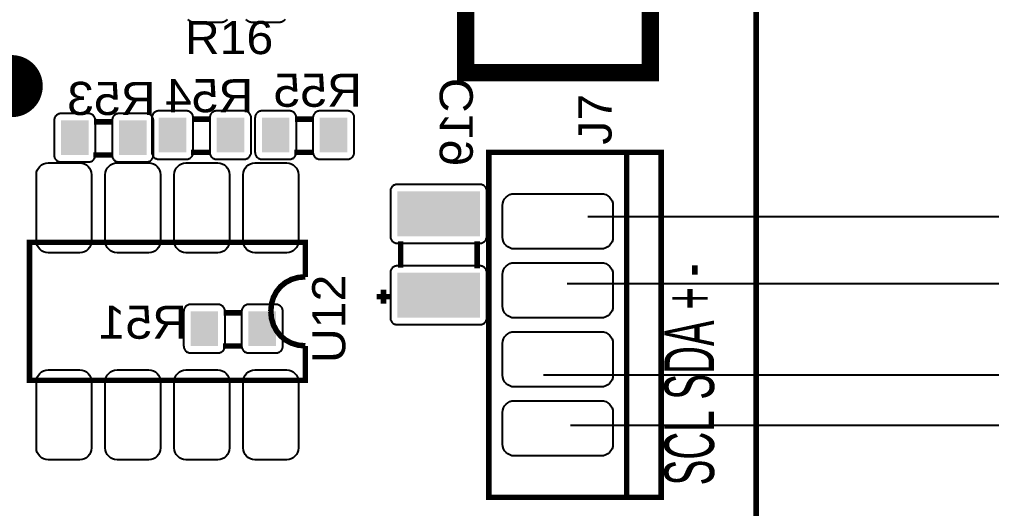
# Model space of a CAD drawing. Header units: inches. Extents: x 18.7 to 39.4, y 4.3 to 20.5.
# Drawn here: x 34.738 to 36.853, y 12.969 to 14.032 of the extents above; entities that cross this region are included whole.
import ezdxf

# ---------------------------------------------------------------- set-up
doc = ezdxf.new("R2010")
doc.units = ezdxf.units.IN
doc.header["$MEASUREMENT"] = 0
doc.layers.add('WIRES', color=7, linetype='Continuous')
doc.styles.get("Standard").update_dxf_attribs({"font": 'arial.ttf'})

# ---------------------------------------------------------------- blocks, each defined once
blk = doc.blocks.new('RPAD')
blk.add_trace([(-0.5, -0.5), (-0.5, 0.5), (0.5, -0.5), (0.5, 0.5)])
blk = doc.blocks.new('EPAD')
at = {"const_width": 0.5}
blk.add_lwpolyline([(-0.25, 0, 1), (0.25, 0, 1)], format="xyb", close=True, dxfattribs=at)
blk = doc.blocks.new('NextionControl')
for points, const_width in [([(42.4411, 8.1801), (49.3033, 8.1801), (49.3033, 15.503), (42.4411, 15.503), (42.4411, 8.1801)], 0.012), ([(42.4411, 8.1801), (49.3033, 8.1801), (49.3033, 15.503), (42.4411, 15.503), (42.4411, 8.1801)], 0.012), ([(42.4411, 8.1801), (49.3033, 8.1801), (49.3033, 15.503), (42.4411, 15.503), (42.4411, 8.1801)], 0.012), ([(48.6714, 12.5266), (49.073, 12.5266), (49.073, 13.1585), (48.6714, 13.1585), (48.6714, 12.5266)], 0.0375), ([(48.6714, 12.5266), (49.073, 12.5266), (49.073, 13.1585), (48.6714, 13.1585), (48.6714, 12.5266)], 0.0375), ([(48.6714, 12.5266), (49.073, 12.5266), (49.073, 13.1585), (48.6714, 13.1585), (48.6714, 12.5266)], 0.0375), ([(47.9035, 12.4194), (47.863, 12.4194)], 0.012), ([(47.9035, 12.4194), (47.863, 12.4194)], 0.012), ([(47.9035, 12.4194), (47.863, 12.4194)], 0.012), ([(48.1161, 12.4253), (48.0756, 12.4253)], 0.012), ([(48.1161, 12.4253), (48.0756, 12.4253)], 0.012), ([(48.1161, 12.4253), (48.0756, 12.4253)], 0.012), ([(48.3405, 12.4253), (48.3, 12.4253)], 0.012), ([(48.3405, 12.4253), (48.3, 12.4253)], 0.012), ([(48.3405, 12.4253), (48.3, 12.4253)], 0.012), ([(47.9035, 12.3474), (47.8615, 12.3474)], 0.012), ([(47.9035, 12.3474), (47.8615, 12.3474)], 0.012), ([(47.9035, 12.3474), (47.8615, 12.3474)], 0.012), ([(48.1161, 12.3533), (48.0741, 12.3533)], 0.012), ([(48.1161, 12.3533), (48.0741, 12.3533)], 0.012), ([(48.1161, 12.3533), (48.0741, 12.3533)], 0.012), ([(48.3405, 12.3533), (48.2985, 12.3533)], 0.012), ([(48.3405, 12.3533), (48.2985, 12.3533)], 0.012), ([(48.3405, 12.3533), (48.2985, 12.3533)], 0.012), ([(48.7216, 11.6032), (49.0966, 11.6032), (49.0966, 12.3532), (48.7216, 12.3532), (48.7216, 11.6032)], 0.012), ([(48.7216, 11.6032), (49.0966, 11.6032), (49.0966, 12.3532), (48.7216, 12.3532), (48.7216, 11.6032)], 0.012), ([(48.7216, 11.6032), (49.0966, 11.6032), (49.0966, 12.3532), (48.7216, 12.3532), (48.7216, 11.6032)], 0.012), ([(49.0216, 12.3532), (49.0216, 11.6032)], 0.012), ([(49.0216, 12.3532), (49.0216, 11.6032)], 0.012), ([(49.0216, 12.3532), (49.0216, 11.6032)], 0.012), ([(48.3224, 11.9325), (48.3224, 11.8575), (47.7224, 11.8575), (47.7224, 12.1575), (48.3224, 12.1575), (48.3224, 12.0825)], 0.012), ([(48.3224, 11.9325), (48.3224, 11.8575), (47.7224, 11.8575), (47.7224, 12.1575), (48.3224, 12.1575), (48.3224, 12.0825)], 0.012), ([(48.3224, 11.9325), (48.3224, 11.8575), (47.7224, 11.8575), (47.7224, 12.1575), (48.3224, 12.1575), (48.3224, 12.0825)], 0.012), ([(48.5299, 12.1595), (48.5299, 12.1025)], 0.012), ([(48.5299, 12.1595), (48.5299, 12.1025)], 0.012), ([(48.5299, 12.1595), (48.5299, 12.1025)], 0.012), ([(48.6964, 12.1595), (48.6964, 12.101)], 0.012), ([(48.6964, 12.1595), (48.6964, 12.101)], 0.012), ([(48.6964, 12.1595), (48.6964, 12.101)], 0.012), ([(48.2474, 12.0075), (48.2488, 12.0232), (48.253, 12.0376), (48.2597, 12.0503), (48.2686, 12.0613), (48.2795, 12.0702), (48.2923, 12.0769), (48.3067, 12.0811), (48.3224, 12.0825)], 0.012), ([(48.2474, 12.0075), (48.2488, 12.0232), (48.253, 12.0376), (48.2597, 12.0503), (48.2686, 12.0613), (48.2795, 12.0702), (48.2923, 12.0769), (48.3067, 12.0811), (48.3224, 12.0825)], 0.012), ([(48.2474, 12.0075), (48.2488, 12.0232), (48.253, 12.0376), (48.2597, 12.0503), (48.2686, 12.0613), (48.2795, 12.0702), (48.2923, 12.0769), (48.3067, 12.0811), (48.3224, 12.0825)], 0.012), ([(48.4924, 12.0545), (48.4924, 12.0245)], 0.012), ([(48.4924, 12.0545), (48.4924, 12.0245)], 0.012), ([(48.4924, 12.0545), (48.4924, 12.0245)], 0.012), ([(48.5074, 12.0395), (48.4774, 12.0395)], 0.012), ([(48.5074, 12.0395), (48.4774, 12.0395)], 0.012), ([(48.5074, 12.0395), (48.4774, 12.0395)], 0.012), ([(48.2474, 12.0075), (48.2488, 11.9922), (48.253, 11.9781), (48.2597, 11.9653), (48.2686, 11.9542), (48.2795, 11.9451), (48.2923, 11.9383), (48.3067, 11.934), (48.3224, 11.9325)], 0.012), ([(48.2474, 12.0075), (48.2488, 11.9922), (48.253, 11.9781), (48.2597, 11.9653), (48.2686, 11.9542), (48.2795, 11.9451), (48.2923, 11.9383), (48.3067, 11.934), (48.3224, 11.9325)], 0.012), ([(48.2474, 12.0075), (48.2488, 11.9922), (48.253, 11.9781), (48.2597, 11.9653), (48.2686, 11.9542), (48.2795, 11.9451), (48.2923, 11.9383), (48.3067, 11.934), (48.3224, 11.9325)], 0.012), ([(48.1853, 12.0043), (48.1448, 12.0043)], 0.012), ([(48.1853, 12.0043), (48.1448, 12.0043)], 0.012), ([(48.1853, 12.0043), (48.1448, 12.0043)], 0.012), ([(48.1853, 11.9323), (48.1433, 11.9323)], 0.012), ([(48.1853, 11.9323), (48.1433, 11.9323)], 0.012), ([(48.1853, 11.9323), (48.1433, 11.9323)], 0.012)]:
    blk.add_lwpolyline(points, dxfattribs=dict(const_width=const_width))
for points in [[(48.1525, 12.6422), (48.1517, 12.641), (48.1507, 12.6399), (48.1496, 12.639), (48.1485, 12.6381), (48.1473, 12.6374), (48.1459, 12.6368), (48.1446, 12.6363), (48.1431, 12.6359), (48.1416, 12.6357), (48.14, 12.6356), (48.14, 12.6356), (48.08, 12.6356), (48.0785, 12.6357), (48.077, 12.6359), (48.0755, 12.6363), (48.0741, 12.6368), (48.0728, 12.6374), (48.0716, 12.6381), (48.0704, 12.639), (48.0694, 12.6399), (48.0684, 12.641), (48.0676, 12.6422)], [(48.2785, 12.6422), (48.2777, 12.641), (48.2767, 12.6399), (48.2756, 12.639), (48.2745, 12.6381), (48.2733, 12.6374), (48.2719, 12.6368), (48.2706, 12.6363), (48.2691, 12.6359), (48.2676, 12.6357), (48.266, 12.6356), (48.266, 12.6356), (48.206, 12.6356), (48.2045, 12.6357), (48.203, 12.6359), (48.2015, 12.6363), (48.2001, 12.6368), (48.1988, 12.6374), (48.1976, 12.6381), (48.1964, 12.639), (48.1954, 12.6399), (48.1944, 12.641), (48.1936, 12.6422)]]:
    blk.add_lwpolyline(points)
for points in [[(47.851, 12.4374), (47.791, 12.4374), (47.7895, 12.4373), (47.7879, 12.4371), (47.7865, 12.4367), (47.7851, 12.4362), (47.7838, 12.4356), (47.7826, 12.4348), (47.7814, 12.434), (47.7803, 12.433), (47.7794, 12.432), (47.7785, 12.4308), (47.7778, 12.4296), (47.7772, 12.4283), (47.7767, 12.4269), (47.7763, 12.4254), (47.7761, 12.4239), (47.776, 12.4224), (47.776, 12.3474), (47.7761, 12.3458), (47.7763, 12.3443), (47.7767, 12.3428), (47.7772, 12.3415), (47.7778, 12.3401), (47.7785, 12.3389), (47.7794, 12.3378), (47.7803, 12.3367), (47.7814, 12.3357), (47.7826, 12.3349), (47.7838, 12.3341), (47.7851, 12.3335), (47.7865, 12.333), (47.7879, 12.3327), (47.7895, 12.3324), (47.791, 12.3324), (47.851, 12.3324), (47.8526, 12.3324), (47.8541, 12.3327), (47.8555, 12.333), (47.8569, 12.3335), (47.8582, 12.3341), (47.8595, 12.3349), (47.8606, 12.3357), (47.8617, 12.3367), (47.8626, 12.3378), (47.8635, 12.3389), (47.8642, 12.3401), (47.8649, 12.3415), (47.8654, 12.3428), (47.8657, 12.3443), (47.8659, 12.3458), (47.866, 12.3474), (47.866, 12.4224), (47.8659, 12.4239), (47.8657, 12.4254), (47.8654, 12.4269), (47.8649, 12.4283), (47.8642, 12.4296), (47.8635, 12.4308), (47.8626, 12.432), (47.8617, 12.433), (47.8606, 12.434), (47.8595, 12.4348), (47.8582, 12.4356), (47.8569, 12.4362), (47.8555, 12.4367), (47.8541, 12.4371), (47.8526, 12.4373), (47.851, 12.4374)], [(47.977, 12.4374), (47.917, 12.4374), (47.9155, 12.4373), (47.9139, 12.4371), (47.9125, 12.4367), (47.9111, 12.4362), (47.9098, 12.4356), (47.9086, 12.4348), (47.9074, 12.434), (47.9063, 12.433), (47.9054, 12.432), (47.9045, 12.4308), (47.9038, 12.4296), (47.9032, 12.4283), (47.9027, 12.4269), (47.9023, 12.4254), (47.9021, 12.4239), (47.902, 12.4224), (47.902, 12.3474), (47.9021, 12.3458), (47.9023, 12.3443), (47.9027, 12.3428), (47.9032, 12.3415), (47.9038, 12.3401), (47.9045, 12.3389), (47.9054, 12.3378), (47.9063, 12.3367), (47.9074, 12.3357), (47.9086, 12.3349), (47.9098, 12.3341), (47.9111, 12.3335), (47.9125, 12.333), (47.9139, 12.3327), (47.9155, 12.3324), (47.917, 12.3324), (47.977, 12.3324), (47.9786, 12.3324), (47.9801, 12.3327), (47.9815, 12.333), (47.9829, 12.3335), (47.9842, 12.3341), (47.9855, 12.3349), (47.9866, 12.3357), (47.9877, 12.3367), (47.9886, 12.3378), (47.9895, 12.3389), (47.9902, 12.3401), (47.9909, 12.3415), (47.9914, 12.3428), (47.9917, 12.3443), (47.9919, 12.3458), (47.992, 12.3474), (47.992, 12.4224), (47.9919, 12.4239), (47.9917, 12.4254), (47.9914, 12.4269), (47.9909, 12.4283), (47.9902, 12.4296), (47.9895, 12.4308), (47.9886, 12.432), (47.9877, 12.433), (47.9866, 12.434), (47.9855, 12.4348), (47.9842, 12.4356), (47.9829, 12.4362), (47.9815, 12.4367), (47.9801, 12.4371), (47.9786, 12.4373), (47.977, 12.4374)], [(48.0636, 12.4433), (48.0036, 12.4433), (48.0021, 12.4432), (48.0005, 12.443), (47.9991, 12.4426), (47.9977, 12.4421), (47.9964, 12.4415), (47.9952, 12.4407), (47.994, 12.4399), (47.9929, 12.4389), (47.992, 12.4379), (47.9911, 12.4367), (47.9904, 12.4355), (47.9898, 12.4342), (47.9893, 12.4328), (47.9889, 12.4313), (47.9887, 12.4298), (47.9886, 12.4283), (47.9886, 12.3533), (47.9887, 12.3517), (47.9889, 12.3502), (47.9893, 12.3487), (47.9898, 12.3474), (47.9904, 12.346), (47.9911, 12.3448), (47.992, 12.3437), (47.9929, 12.3426), (47.994, 12.3416), (47.9952, 12.3408), (47.9964, 12.34), (47.9977, 12.3394), (47.9991, 12.3389), (48.0005, 12.3386), (48.0021, 12.3383), (48.0036, 12.3383), (48.0636, 12.3383), (48.0652, 12.3383), (48.0667, 12.3386), (48.0681, 12.3389), (48.0695, 12.3394), (48.0708, 12.34), (48.0721, 12.3408), (48.0732, 12.3416), (48.0743, 12.3426), (48.0752, 12.3437), (48.0761, 12.3448), (48.0768, 12.346), (48.0775, 12.3474), (48.0779, 12.3487), (48.0783, 12.3502), (48.0785, 12.3517), (48.0786, 12.3533), (48.0786, 12.4283), (48.0785, 12.4298), (48.0783, 12.4313), (48.0779, 12.4328), (48.0775, 12.4342), (48.0768, 12.4355), (48.0761, 12.4367), (48.0752, 12.4379), (48.0743, 12.4389), (48.0732, 12.4399), (48.0721, 12.4407), (48.0708, 12.4415), (48.0695, 12.4421), (48.0681, 12.4426), (48.0667, 12.443), (48.0652, 12.4432), (48.0636, 12.4433)], [(48.1896, 12.4433), (48.1296, 12.4433), (48.1281, 12.4432), (48.1265, 12.443), (48.1251, 12.4426), (48.1237, 12.4421), (48.1224, 12.4415), (48.1212, 12.4407), (48.12, 12.4399), (48.1189, 12.4389), (48.118, 12.4379), (48.1171, 12.4367), (48.1164, 12.4355), (48.1158, 12.4342), (48.1153, 12.4328), (48.1149, 12.4313), (48.1147, 12.4298), (48.1146, 12.4283), (48.1146, 12.3533), (48.1147, 12.3517), (48.1149, 12.3502), (48.1153, 12.3487), (48.1158, 12.3474), (48.1164, 12.346), (48.1171, 12.3448), (48.118, 12.3437), (48.1189, 12.3426), (48.12, 12.3416), (48.1212, 12.3408), (48.1224, 12.34), (48.1237, 12.3394), (48.1251, 12.3389), (48.1265, 12.3386), (48.1281, 12.3383), (48.1296, 12.3383), (48.1896, 12.3383), (48.1912, 12.3383), (48.1927, 12.3386), (48.1941, 12.3389), (48.1955, 12.3394), (48.1968, 12.34), (48.1981, 12.3408), (48.1992, 12.3416), (48.2003, 12.3426), (48.2012, 12.3437), (48.2021, 12.3448), (48.2028, 12.346), (48.2035, 12.3474), (48.2039, 12.3487), (48.2043, 12.3502), (48.2045, 12.3517), (48.2046, 12.3533), (48.2046, 12.4283), (48.2045, 12.4298), (48.2043, 12.4313), (48.2039, 12.4328), (48.2035, 12.4342), (48.2028, 12.4355), (48.2021, 12.4367), (48.2012, 12.4379), (48.2003, 12.4389), (48.1992, 12.4399), (48.1981, 12.4407), (48.1968, 12.4415), (48.1955, 12.4421), (48.1941, 12.4426), (48.1927, 12.443), (48.1912, 12.4432), (48.1896, 12.4433)], [(48.288, 12.4433), (48.228, 12.4433), (48.2265, 12.4432), (48.225, 12.443), (48.2235, 12.4426), (48.2221, 12.4421), (48.2208, 12.4415), (48.2196, 12.4407), (48.2184, 12.4399), (48.2174, 12.4389), (48.2164, 12.4379), (48.2155, 12.4367), (48.2148, 12.4355), (48.2142, 12.4342), (48.2137, 12.4328), (48.2133, 12.4313), (48.2131, 12.4298), (48.213, 12.4283), (48.213, 12.3533), (48.2131, 12.3517), (48.2133, 12.3502), (48.2137, 12.3487), (48.2142, 12.3474), (48.2148, 12.346), (48.2155, 12.3448), (48.2164, 12.3437), (48.2174, 12.3426), (48.2184, 12.3416), (48.2196, 12.3408), (48.2208, 12.34), (48.2221, 12.3394), (48.2235, 12.3389), (48.225, 12.3386), (48.2265, 12.3383), (48.228, 12.3383), (48.288, 12.3383), (48.2896, 12.3383), (48.2911, 12.3386), (48.2925, 12.3389), (48.2939, 12.3394), (48.2952, 12.34), (48.2965, 12.3408), (48.2976, 12.3416), (48.2987, 12.3426), (48.2996, 12.3437), (48.3005, 12.3448), (48.3012, 12.346), (48.3019, 12.3474), (48.3024, 12.3487), (48.3027, 12.3502), (48.3029, 12.3517), (48.303, 12.3533), (48.303, 12.4283), (48.3029, 12.4298), (48.3027, 12.4313), (48.3024, 12.4328), (48.3019, 12.4342), (48.3012, 12.4355), (48.3005, 12.4367), (48.2996, 12.4379), (48.2987, 12.4389), (48.2976, 12.4399), (48.2965, 12.4407), (48.2952, 12.4415), (48.2939, 12.4421), (48.2925, 12.4426), (48.2911, 12.443), (48.2896, 12.4432), (48.288, 12.4433)], [(48.414, 12.4433), (48.354, 12.4433), (48.3525, 12.4432), (48.351, 12.443), (48.3495, 12.4426), (48.3481, 12.4421), (48.3468, 12.4415), (48.3456, 12.4407), (48.3444, 12.4399), (48.3434, 12.4389), (48.3424, 12.4379), (48.3415, 12.4367), (48.3408, 12.4355), (48.3402, 12.4342), (48.3397, 12.4328), (48.3393, 12.4313), (48.3391, 12.4298), (48.339, 12.4283), (48.339, 12.3533), (48.3391, 12.3517), (48.3393, 12.3502), (48.3397, 12.3487), (48.3402, 12.3474), (48.3408, 12.346), (48.3415, 12.3448), (48.3424, 12.3437), (48.3434, 12.3426), (48.3444, 12.3416), (48.3456, 12.3408), (48.3468, 12.34), (48.3481, 12.3394), (48.3495, 12.3389), (48.351, 12.3386), (48.3525, 12.3383), (48.354, 12.3383), (48.414, 12.3383), (48.4156, 12.3383), (48.4171, 12.3386), (48.4185, 12.3389), (48.4199, 12.3394), (48.4212, 12.34), (48.4225, 12.3408), (48.4236, 12.3416), (48.4247, 12.3426), (48.4256, 12.3437), (48.4265, 12.3448), (48.4272, 12.346), (48.4279, 12.3474), (48.4284, 12.3487), (48.4287, 12.3502), (48.4289, 12.3517), (48.429, 12.3533), (48.429, 12.4283), (48.4289, 12.4298), (48.4287, 12.4313), (48.4284, 12.4328), (48.4279, 12.4342), (48.4272, 12.4355), (48.4265, 12.4367), (48.4256, 12.4379), (48.4247, 12.4389), (48.4236, 12.4399), (48.4225, 12.4407), (48.4212, 12.4415), (48.4199, 12.4421), (48.4185, 12.4426), (48.4171, 12.443), (48.4156, 12.4432), (48.414, 12.4433)], [(47.8319, 12.135), (47.7629, 12.135), (47.7577, 12.1355), (47.7529, 12.137), (47.7485, 12.1393), (47.7448, 12.1424), (47.7417, 12.1461), (47.7394, 12.1505), (47.7379, 12.1553), (47.7374, 12.1605), (47.7374, 12.3045), (47.7379, 12.3097), (47.7394, 12.3145), (47.7417, 12.3189), (47.7448, 12.3226), (47.7485, 12.3257), (47.7529, 12.328), (47.7577, 12.3295), (47.7629, 12.33), (47.8319, 12.33), (47.8371, 12.3295), (47.8419, 12.328), (47.8463, 12.3257), (47.85, 12.3226), (47.8531, 12.3189), (47.8554, 12.3145), (47.8569, 12.3097), (47.8574, 12.3045), (47.8574, 12.1605), (47.8569, 12.1553), (47.8554, 12.1505), (47.8531, 12.1461), (47.85, 12.1424), (47.8463, 12.1393), (47.8419, 12.137), (47.8371, 12.1355), (47.8319, 12.135)], [(47.9819, 12.135), (47.9129, 12.135), (47.9077, 12.1355), (47.9029, 12.137), (47.8985, 12.1393), (47.8948, 12.1424), (47.8917, 12.1461), (47.8894, 12.1505), (47.8879, 12.1553), (47.8874, 12.1605), (47.8874, 12.3045), (47.8879, 12.3097), (47.8894, 12.3145), (47.8917, 12.3189), (47.8948, 12.3226), (47.8985, 12.3257), (47.9029, 12.328), (47.9077, 12.3295), (47.9129, 12.33), (47.9819, 12.33), (47.9871, 12.3295), (47.9919, 12.328), (47.9963, 12.3257), (48, 12.3226), (48.0031, 12.3189), (48.0054, 12.3145), (48.0069, 12.3097), (48.0074, 12.3045), (48.0074, 12.1605), (48.0069, 12.1553), (48.0054, 12.1505), (48.0031, 12.1461), (48, 12.1424), (47.9963, 12.1393), (47.9919, 12.137), (47.9871, 12.1355), (47.9819, 12.135)], [(48.1319, 12.135), (48.0629, 12.135), (48.0577, 12.1355), (48.0529, 12.137), (48.0485, 12.1393), (48.0448, 12.1424), (48.0417, 12.1461), (48.0394, 12.1505), (48.0379, 12.1553), (48.0374, 12.1605), (48.0374, 12.3045), (48.0379, 12.3097), (48.0394, 12.3145), (48.0417, 12.3189), (48.0448, 12.3226), (48.0485, 12.3257), (48.0529, 12.328), (48.0577, 12.3295), (48.0629, 12.33), (48.1319, 12.33), (48.1371, 12.3295), (48.1419, 12.328), (48.1463, 12.3257), (48.15, 12.3226), (48.1531, 12.3189), (48.1554, 12.3145), (48.1569, 12.3097), (48.1574, 12.3045), (48.1574, 12.1605), (48.1569, 12.1553), (48.1554, 12.1505), (48.1531, 12.1461), (48.15, 12.1424), (48.1463, 12.1393), (48.1419, 12.137), (48.1371, 12.1355), (48.1319, 12.135)], [(48.2819, 12.135), (48.2129, 12.135), (48.2077, 12.1355), (48.2029, 12.137), (48.1985, 12.1393), (48.1948, 12.1424), (48.1917, 12.1461), (48.1894, 12.1505), (48.1879, 12.1553), (48.1874, 12.1605), (48.1874, 12.3045), (48.1879, 12.3097), (48.1894, 12.3145), (48.1917, 12.3189), (48.1948, 12.3226), (48.1985, 12.3257), (48.2029, 12.328), (48.2077, 12.3295), (48.2129, 12.33), (48.2819, 12.33), (48.2871, 12.3295), (48.2919, 12.328), (48.2963, 12.3257), (48.3, 12.3226), (48.3031, 12.3189), (48.3054, 12.3145), (48.3069, 12.3097), (48.3074, 12.3045), (48.3074, 12.1605), (48.3069, 12.1553), (48.3054, 12.1505), (48.3031, 12.1461), (48.3, 12.1424), (48.2963, 12.1393), (48.2919, 12.137), (48.2871, 12.1355), (48.2819, 12.135)], [(48.5074, 12.2683), (48.5074, 12.1708), (48.5074, 12.1692), (48.5076, 12.1677), (48.508, 12.1662), (48.5085, 12.1648), (48.5091, 12.1635), (48.5099, 12.1623), (48.5107, 12.1611), (48.5117, 12.1601), (48.5127, 12.1591), (48.5139, 12.1583), (48.5151, 12.1575), (48.5164, 12.1569), (48.5178, 12.1564), (48.5193, 12.156), (48.5208, 12.1558), (48.5224, 12.1558), (48.7024, 12.1558), (48.7039, 12.1558), (48.7054, 12.156), (48.7069, 12.1564), (48.7083, 12.1569), (48.7096, 12.1575), (48.7108, 12.1583), (48.712, 12.1591), (48.713, 12.1601), (48.714, 12.1611), (48.7148, 12.1623), (48.7156, 12.1635), (48.7162, 12.1648), (48.7167, 12.1662), (48.7171, 12.1677), (48.7173, 12.1692), (48.7174, 12.1708), (48.7174, 12.2683), (48.7173, 12.2698), (48.7171, 12.2713), (48.7167, 12.2728), (48.7162, 12.2742), (48.7156, 12.2755), (48.7148, 12.2767), (48.714, 12.2779), (48.713, 12.2789), (48.712, 12.2799), (48.7108, 12.2807), (48.7096, 12.2815), (48.7083, 12.2821), (48.7069, 12.2826), (48.7054, 12.283), (48.7039, 12.2832), (48.7024, 12.2833), (48.5224, 12.2833), (48.5208, 12.2832), (48.5193, 12.283), (48.5178, 12.2826), (48.5164, 12.2821), (48.5151, 12.2815), (48.5139, 12.2807), (48.5127, 12.2799), (48.5117, 12.2789), (48.5107, 12.2779), (48.5099, 12.2767), (48.5091, 12.2755), (48.5085, 12.2742), (48.508, 12.2728), (48.5076, 12.2713), (48.5074, 12.2698), (48.5074, 12.2683)], [(48.9916, 12.2377), (48.9916, 12.1687), (48.9911, 12.1635), (48.9896, 12.1587), (48.9873, 12.1543), (48.9842, 12.1506), (48.9805, 12.1475), (48.9761, 12.1452), (48.9713, 12.1437), (48.9661, 12.1432), (48.7771, 12.1432), (48.7719, 12.1437), (48.767, 12.1452), (48.7627, 12.1475), (48.759, 12.1506), (48.7559, 12.1543), (48.7535, 12.1587), (48.7521, 12.1635), (48.7516, 12.1687), (48.7516, 12.2377), (48.7521, 12.2429), (48.7535, 12.2477), (48.7559, 12.2521), (48.759, 12.2558), (48.7627, 12.2589), (48.767, 12.2612), (48.7719, 12.2627), (48.7771, 12.2632), (48.9661, 12.2632), (48.9713, 12.2627), (48.9761, 12.2612), (48.9805, 12.2589), (48.9842, 12.2558), (48.9873, 12.2521), (48.9896, 12.2477), (48.9911, 12.2429), (48.9916, 12.2377)], [(48.5074, 12.0913), (48.5074, 11.9938), (48.5074, 11.9922), (48.5076, 11.9907), (48.508, 11.9892), (48.5085, 11.9878), (48.5091, 11.9865), (48.5099, 11.9853), (48.5107, 11.9841), (48.5117, 11.9831), (48.5127, 11.9821), (48.5139, 11.9813), (48.5151, 11.9805), (48.5164, 11.9799), (48.5178, 11.9794), (48.5193, 11.979), (48.5208, 11.9788), (48.5224, 11.9788), (48.7024, 11.9788), (48.7039, 11.9788), (48.7054, 11.979), (48.7069, 11.9794), (48.7083, 11.9799), (48.7096, 11.9805), (48.7108, 11.9813), (48.712, 11.9821), (48.713, 11.9831), (48.714, 11.9841), (48.7148, 11.9853), (48.7156, 11.9865), (48.7162, 11.9878), (48.7167, 11.9892), (48.7171, 11.9907), (48.7173, 11.9922), (48.7174, 11.9938), (48.7174, 12.0913), (48.7173, 12.0928), (48.7171, 12.0943), (48.7167, 12.0958), (48.7162, 12.0972), (48.7156, 12.0985), (48.7148, 12.0997), (48.714, 12.1009), (48.713, 12.1019), (48.712, 12.1029), (48.7108, 12.1037), (48.7096, 12.1045), (48.7083, 12.1051), (48.7069, 12.1056), (48.7054, 12.106), (48.7039, 12.1062), (48.7024, 12.1063), (48.5224, 12.1063), (48.5208, 12.1062), (48.5193, 12.106), (48.5178, 12.1056), (48.5164, 12.1051), (48.5151, 12.1045), (48.5139, 12.1037), (48.5127, 12.1029), (48.5117, 12.1019), (48.5107, 12.1009), (48.5099, 12.0997), (48.5091, 12.0985), (48.5085, 12.0972), (48.508, 12.0958), (48.5076, 12.0943), (48.5074, 12.0928), (48.5074, 12.0913)], [(48.9916, 12.0877), (48.9916, 12.0187), (48.9911, 12.0135), (48.9896, 12.0087), (48.9873, 12.0043), (48.9842, 12.0006), (48.9805, 11.9975), (48.9761, 11.9952), (48.9713, 11.9937), (48.9661, 11.9932), (48.7771, 11.9932), (48.7719, 11.9937), (48.767, 11.9952), (48.7627, 11.9975), (48.759, 12.0006), (48.7559, 12.0043), (48.7535, 12.0087), (48.7521, 12.0135), (48.7516, 12.0187), (48.7516, 12.0877), (48.7521, 12.0929), (48.7535, 12.0977), (48.7559, 12.1021), (48.759, 12.1058), (48.7627, 12.1089), (48.767, 12.1112), (48.7719, 12.1127), (48.7771, 12.1132), (48.9661, 12.1132), (48.9713, 12.1127), (48.9761, 12.1112), (48.9805, 12.1089), (48.9842, 12.1058), (48.9873, 12.1021), (48.9896, 12.0977), (48.9911, 12.0929), (48.9916, 12.0877)], [(48.1328, 12.0223), (48.0728, 12.0223), (48.0712, 12.0222), (48.0697, 12.022), (48.0683, 12.0216), (48.0669, 12.0211), (48.0656, 12.0205), (48.0643, 12.0198), (48.0632, 12.0189), (48.0621, 12.0179), (48.0612, 12.0169), (48.0603, 12.0157), (48.0596, 12.0145), (48.0589, 12.0132), (48.0584, 12.0118), (48.0581, 12.0103), (48.0579, 12.0088), (48.0578, 12.0073), (48.0578, 11.9323), (48.0579, 11.9307), (48.0581, 11.9292), (48.0584, 11.9278), (48.0589, 11.9264), (48.0596, 11.9251), (48.0603, 11.9238), (48.0612, 11.9227), (48.0621, 11.9216), (48.0632, 11.9207), (48.0643, 11.9198), (48.0656, 11.9191), (48.0669, 11.9184), (48.0683, 11.9179), (48.0697, 11.9176), (48.0712, 11.9174), (48.0728, 11.9173), (48.1328, 11.9173), (48.1343, 11.9174), (48.1359, 11.9176), (48.1373, 11.9179), (48.1387, 11.9184), (48.14, 11.9191), (48.1412, 11.9198), (48.1424, 11.9207), (48.1434, 11.9216), (48.1444, 11.9227), (48.1453, 11.9238), (48.146, 11.9251), (48.1466, 11.9264), (48.1471, 11.9278), (48.1475, 11.9292), (48.1477, 11.9307), (48.1478, 11.9323), (48.1478, 12.0073), (48.1477, 12.0088), (48.1475, 12.0103), (48.1471, 12.0118), (48.1466, 12.0132), (48.146, 12.0145), (48.1453, 12.0157), (48.1444, 12.0169), (48.1434, 12.0179), (48.1424, 12.0189), (48.1412, 12.0198), (48.14, 12.0205), (48.1387, 12.0211), (48.1373, 12.0216), (48.1359, 12.022), (48.1343, 12.0222), (48.1328, 12.0223)], [(48.2588, 12.0223), (48.1988, 12.0223), (48.1972, 12.0222), (48.1957, 12.022), (48.1943, 12.0216), (48.1929, 12.0211), (48.1916, 12.0205), (48.1903, 12.0198), (48.1892, 12.0189), (48.1881, 12.0179), (48.1872, 12.0169), (48.1863, 12.0157), (48.1856, 12.0145), (48.1849, 12.0132), (48.1844, 12.0118), (48.1841, 12.0103), (48.1839, 12.0088), (48.1838, 12.0073), (48.1838, 11.9323), (48.1839, 11.9307), (48.1841, 11.9292), (48.1844, 11.9278), (48.1849, 11.9264), (48.1856, 11.9251), (48.1863, 11.9238), (48.1872, 11.9227), (48.1881, 11.9216), (48.1892, 11.9207), (48.1903, 11.9198), (48.1916, 11.9191), (48.1929, 11.9184), (48.1943, 11.9179), (48.1957, 11.9176), (48.1972, 11.9174), (48.1988, 11.9173), (48.2588, 11.9173), (48.2603, 11.9174), (48.2619, 11.9176), (48.2633, 11.9179), (48.2647, 11.9184), (48.266, 11.9191), (48.2672, 11.9198), (48.2684, 11.9207), (48.2694, 11.9216), (48.2704, 11.9227), (48.2713, 11.9238), (48.272, 11.9251), (48.2726, 11.9264), (48.2731, 11.9278), (48.2735, 11.9292), (48.2737, 11.9307), (48.2738, 11.9323), (48.2738, 12.0073), (48.2737, 12.0088), (48.2735, 12.0103), (48.2731, 12.0118), (48.2726, 12.0132), (48.272, 12.0145), (48.2713, 12.0157), (48.2704, 12.0169), (48.2694, 12.0179), (48.2684, 12.0189), (48.2672, 12.0198), (48.266, 12.0205), (48.2647, 12.0211), (48.2633, 12.0216), (48.2619, 12.022), (48.2603, 12.0222), (48.2588, 12.0223)], [(48.9916, 11.9377), (48.9916, 11.8687), (48.9911, 11.8635), (48.9896, 11.8587), (48.9873, 11.8543), (48.9842, 11.8506), (48.9805, 11.8475), (48.9761, 11.8452), (48.9713, 11.8437), (48.9661, 11.8432), (48.7771, 11.8432), (48.7719, 11.8437), (48.767, 11.8452), (48.7627, 11.8475), (48.759, 11.8506), (48.7559, 11.8543), (48.7535, 11.8587), (48.7521, 11.8635), (48.7516, 11.8687), (48.7516, 11.9377), (48.7521, 11.9429), (48.7535, 11.9477), (48.7559, 11.9521), (48.759, 11.9558), (48.7627, 11.9589), (48.767, 11.9612), (48.7719, 11.9627), (48.7771, 11.9632), (48.9661, 11.9632), (48.9713, 11.9627), (48.9761, 11.9612), (48.9805, 11.9589), (48.9842, 11.9558), (48.9873, 11.9521), (48.9896, 11.9477), (48.9911, 11.9429), (48.9916, 11.9377)], [(47.8319, 11.685), (47.7629, 11.685), (47.7577, 11.6855), (47.7529, 11.687), (47.7485, 11.6893), (47.7448, 11.6924), (47.7417, 11.6961), (47.7394, 11.7005), (47.7379, 11.7053), (47.7374, 11.7105), (47.7374, 11.8545), (47.7379, 11.8597), (47.7394, 11.8645), (47.7417, 11.8689), (47.7448, 11.8726), (47.7485, 11.8757), (47.7529, 11.878), (47.7577, 11.8795), (47.7629, 11.88), (47.8319, 11.88), (47.8371, 11.8795), (47.8419, 11.878), (47.8463, 11.8757), (47.85, 11.8726), (47.8531, 11.8689), (47.8554, 11.8645), (47.8569, 11.8597), (47.8574, 11.8545), (47.8574, 11.7105), (47.8569, 11.7053), (47.8554, 11.7005), (47.8531, 11.6961), (47.85, 11.6924), (47.8463, 11.6893), (47.8419, 11.687), (47.8371, 11.6855), (47.8319, 11.685)], [(47.9819, 11.685), (47.9129, 11.685), (47.9077, 11.6855), (47.9029, 11.687), (47.8985, 11.6893), (47.8948, 11.6924), (47.8917, 11.6961), (47.8894, 11.7005), (47.8879, 11.7053), (47.8874, 11.7105), (47.8874, 11.8545), (47.8879, 11.8597), (47.8894, 11.8645), (47.8917, 11.8689), (47.8948, 11.8726), (47.8985, 11.8757), (47.9029, 11.878), (47.9077, 11.8795), (47.9129, 11.88), (47.9819, 11.88), (47.9871, 11.8795), (47.9919, 11.878), (47.9963, 11.8757), (48, 11.8726), (48.0031, 11.8689), (48.0054, 11.8645), (48.0069, 11.8597), (48.0074, 11.8545), (48.0074, 11.7105), (48.0069, 11.7053), (48.0054, 11.7005), (48.0031, 11.6961), (48, 11.6924), (47.9963, 11.6893), (47.9919, 11.687), (47.9871, 11.6855), (47.9819, 11.685)], [(48.1319, 11.685), (48.0629, 11.685), (48.0577, 11.6855), (48.0529, 11.687), (48.0485, 11.6893), (48.0448, 11.6924), (48.0417, 11.6961), (48.0394, 11.7005), (48.0379, 11.7053), (48.0374, 11.7105), (48.0374, 11.8545), (48.0379, 11.8597), (48.0394, 11.8645), (48.0417, 11.8689), (48.0448, 11.8726), (48.0485, 11.8757), (48.0529, 11.878), (48.0577, 11.8795), (48.0629, 11.88), (48.1319, 11.88), (48.1371, 11.8795), (48.1419, 11.878), (48.1463, 11.8757), (48.15, 11.8726), (48.1531, 11.8689), (48.1554, 11.8645), (48.1569, 11.8597), (48.1574, 11.8545), (48.1574, 11.7105), (48.1569, 11.7053), (48.1554, 11.7005), (48.1531, 11.6961), (48.15, 11.6924), (48.1463, 11.6893), (48.1419, 11.687), (48.1371, 11.6855), (48.1319, 11.685)], [(48.2819, 11.685), (48.2129, 11.685), (48.2077, 11.6855), (48.2029, 11.687), (48.1985, 11.6893), (48.1948, 11.6924), (48.1917, 11.6961), (48.1894, 11.7005), (48.1879, 11.7053), (48.1874, 11.7105), (48.1874, 11.8545), (48.1879, 11.8597), (48.1894, 11.8645), (48.1917, 11.8689), (48.1948, 11.8726), (48.1985, 11.8757), (48.2029, 11.878), (48.2077, 11.8795), (48.2129, 11.88), (48.2819, 11.88), (48.2871, 11.8795), (48.2919, 11.878), (48.2963, 11.8757), (48.3, 11.8726), (48.3031, 11.8689), (48.3054, 11.8645), (48.3069, 11.8597), (48.3074, 11.8545), (48.3074, 11.7105), (48.3069, 11.7053), (48.3054, 11.7005), (48.3031, 11.6961), (48.3, 11.6924), (48.2963, 11.6893), (48.2919, 11.687), (48.2871, 11.6855), (48.2819, 11.685)], [(48.9916, 11.7877), (48.9916, 11.7187), (48.9911, 11.7135), (48.9896, 11.7087), (48.9873, 11.7043), (48.9842, 11.7006), (48.9805, 11.6975), (48.9761, 11.6952), (48.9713, 11.6937), (48.9661, 11.6932), (48.7771, 11.6932), (48.7719, 11.6937), (48.767, 11.6952), (48.7627, 11.6975), (48.759, 11.7006), (48.7559, 11.7043), (48.7535, 11.7087), (48.7521, 11.7135), (48.7516, 11.7187), (48.7516, 11.7877), (48.7521, 11.7929), (48.7535, 11.7977), (48.7559, 11.8021), (48.759, 11.8058), (48.7627, 11.8089), (48.767, 11.8112), (48.7719, 11.8127), (48.7771, 11.8132), (48.9661, 11.8132), (48.9713, 11.8127), (48.9761, 11.8112), (48.9805, 11.8089), (48.9842, 11.8058), (48.9873, 11.8021), (48.9896, 11.7977), (48.9911, 11.7929), (48.9916, 11.7877)]]:
    blk.add_lwpolyline(points, close=True)
at = {"zscale": 1.5}
for name, p, xscale, yscale in [('EPAD', (47.6838, 12.4971), 0.135, 0.135), ('RPAD', (47.821, 12.3849), 0.06, 0.07500000000000001), ('RPAD', (47.947, 12.3849), 0.06, 0.07500000000000001), ('RPAD', (48.0336, 12.3908), 0.06, 0.07500000000000001), ('RPAD', (48.1596, 12.3908), 0.06, 0.07500000000000001), ('RPAD', (48.258, 12.3908), 0.06, 0.07500000000000001), ('RPAD', (48.384, 12.3908), 0.06, 0.07500000000000001), ('RPAD', (48.1028, 11.9698), 0.06, 0.07500000000000001), ('RPAD', (48.2288, 11.9698), 0.06, 0.07500000000000001)]:
    blk.add_blockref(name, p, dxfattribs=dict(at, xscale=xscale, yscale=yscale))
at = {"xscale": 0.0975, "yscale": 0.18, "zscale": 1.5, "rotation": 90}
for p in [(48.6124, 12.2195), (48.6124, 12.0425)]:
    blk.add_blockref('RPAD', p, dxfattribs=at)
at = {"width": 1.041667}
blk.add_text('R16', height=0.072, dxfattribs=at).set_placement((48.0605, 12.5666))
blk.add_text('R16', height=0.072, dxfattribs=at).set_placement((48.0605, 12.5666))
blk.add_text('R16', height=0.072, dxfattribs=at).set_placement((48.0605, 12.5666))
at = {"text_generation_flag": 2, "width": 1.041667}
for s, p in [('R55', (48.4453, 12.4521)), ('R55', (48.4453, 12.4521)), ('R55', (48.4453, 12.4521)), ('R53', (47.9965, 12.4344)), ('R53', (47.9965, 12.4344)), ('R53', (47.9965, 12.4344)), ('R54', (48.2091, 12.4403)), ('R54', (48.2091, 12.4403)), ('R54', (48.2091, 12.4403)), ('R51', (48.0651, 11.9479)), ('R51', (48.0651, 11.9479)), ('R51', (48.0651, 11.9479))]:
    blk.add_text(s, height=0.072, dxfattribs=at).set_placement(p)
blk.add_text('C19', height=0.072, rotation=90, dxfattribs=at).set_placement((48.6868, 12.5152))
blk.add_text('C19', height=0.072, rotation=90, dxfattribs=at).set_placement((48.6868, 12.5152))
blk.add_text('C19', height=0.072, rotation=90, dxfattribs=at).set_placement((48.6868, 12.5152))
for s, height, width, p in [('J7', 0.072, 1.041667, (48.9887, 12.3697)), ('J7', 0.072, 1.041667, (48.9887, 12.3697)), ('J7', 0.072, 1.041667, (48.9887, 12.3697)), ('SCL SDA + -', 0.108, 0.555556, (49.2116, 11.6292)), ('SCL SDA + -', 0.108, 0.555556, (49.2116, 11.6292)), ('SCL SDA + -', 0.108, 0.555556, (49.2116, 11.6292)), ('U12', 0.072, 1.041667, (48.4094, 11.895)), ('U12', 0.072, 1.041667, (48.4094, 11.895)), ('U12', 0.072, 1.041667, (48.4094, 11.895))]:
    blk.add_text(s, height=height, rotation=90, dxfattribs=dict(width=width)).set_placement(p)

msp = doc.modelspace()

# ---------------------------------------------------------------- linework, layer by layer
at = {"layer": 'WIRES'}
for p, q in [((35.9751, 13.6038), (38.8026, 13.6038)), ((38.8884, 13.4576), (35.9299, 13.4576)), ((35.8786, 13.2599), (38.0473, 13.2599)), ((35.9372, 13.1501), (37.8348, 13.1501))]:
    msp.add_line(p, q, dxfattribs=at)

# ---------------------------------------------------------------- block references
msp.add_blockref('NextionControl', (-12.9621, 1.3904))

doc.saveas('drawing.dxf')
